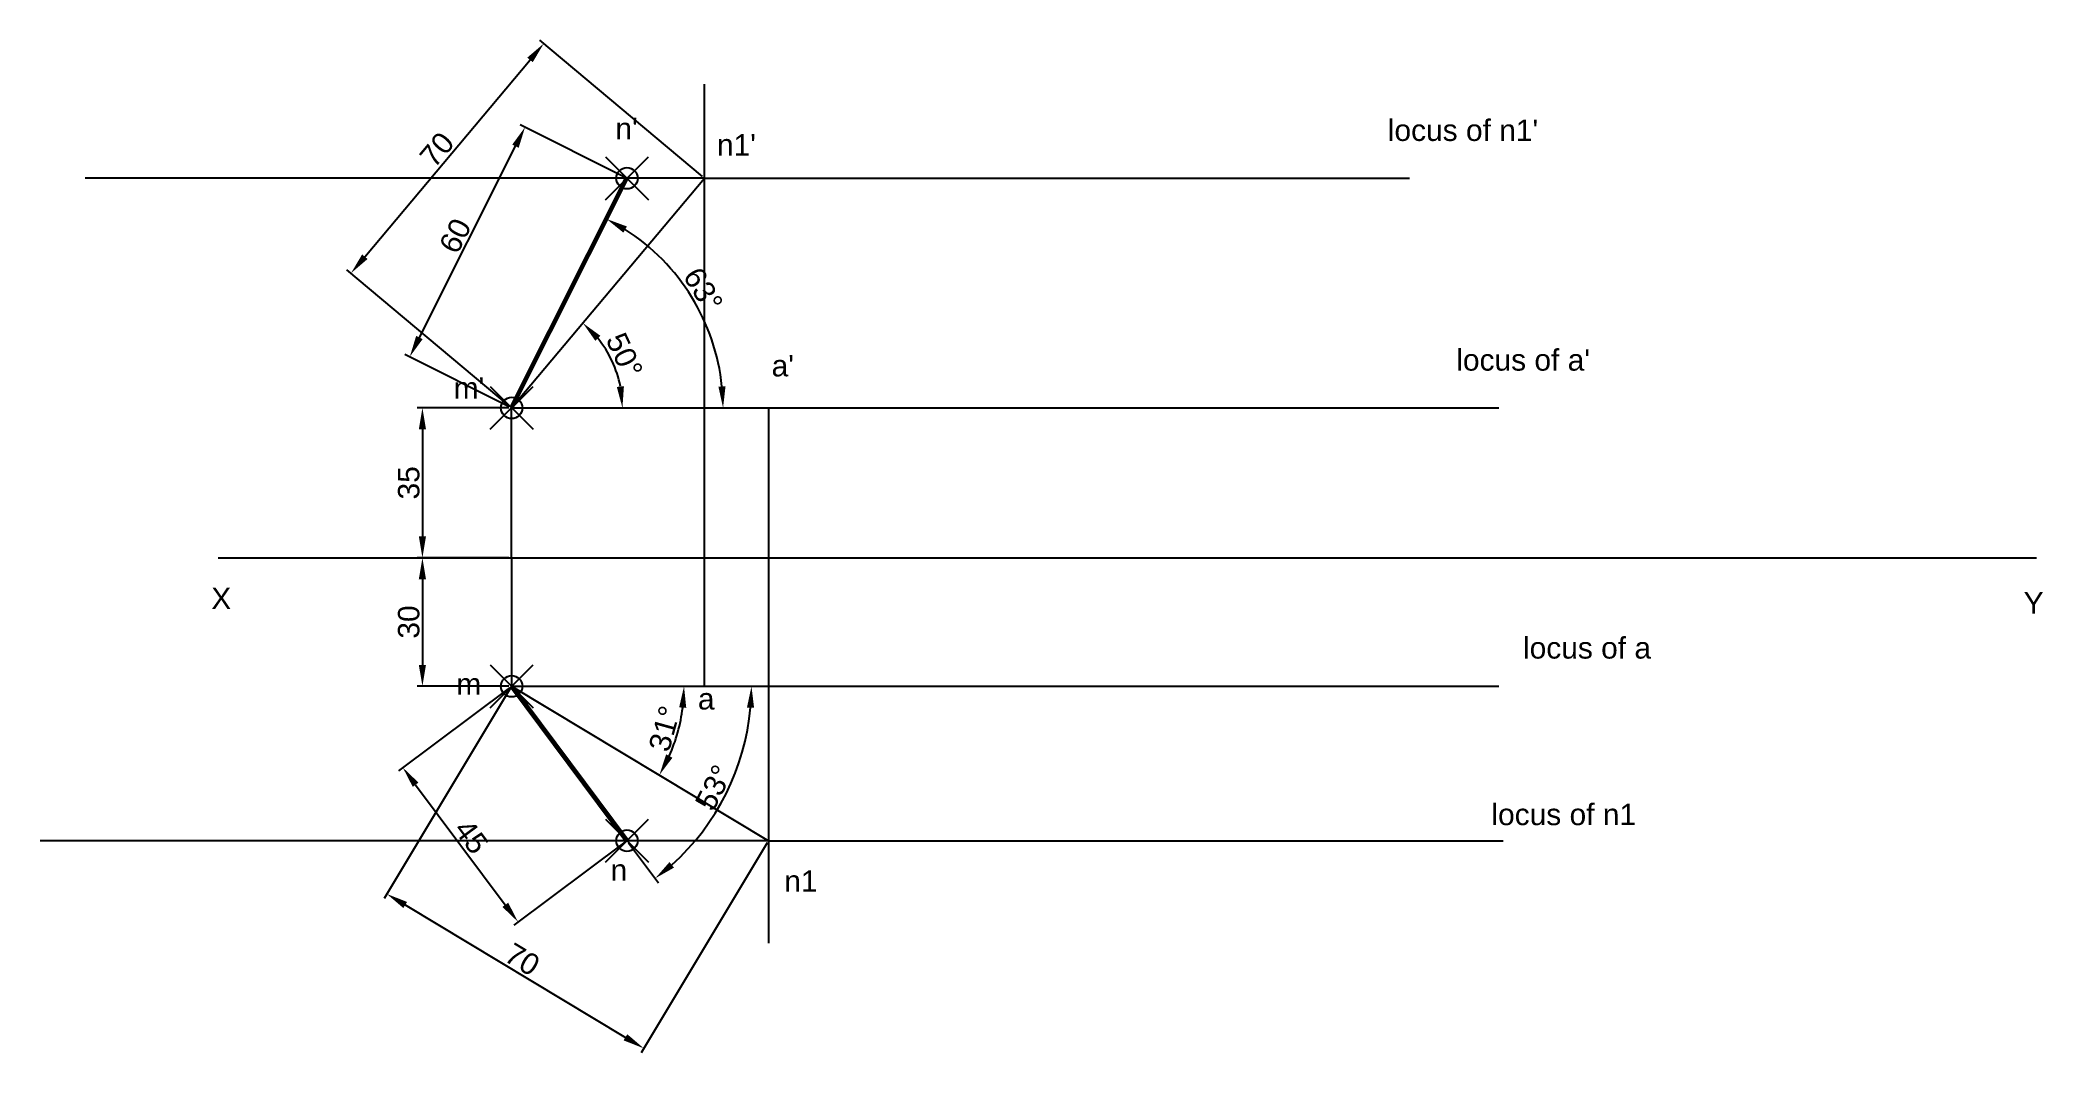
# Model space of a CAD drawing. Header units: millimetres. Extents: x 1807 to 2275, y 33 to 269.
import ezdxf

# ---------------------------------------------------------------- set-up
doc = ezdxf.new("R2010")
doc.units = ezdxf.units.MM
doc.header["$PDMODE"] = 35
doc.header["$PDSIZE"] = 5
doc.styles.get("Standard").update_dxf_attribs({"font": 'arial.ttf'})
doc.dimstyles.new('ISO-25', dxfattribs={"dimtxt": 5, "dimasz": 5, "dimexe": 1.25, "dimexo": 0.625, "dimtad": 1, "dimtxsty": 'Standard', "dimcen": 2.5, "dimadec": 0, "dimazin": 0, "dimtfac": 1, "dimtmove": 0, "dimatfit": 3, "dimfxl": 1, "dimarcsym": 0})

# ---------------------------------------------------------------- blocks, each defined once
blk = doc.blocks.new('*D31')
at = {"color": 0, "lineweight": -2, "transparency": 16777216}
for p, q in [((1916.45, 183.32), (1894.99, 183.32)), ((1896.24, 178.32), (1896.24, 153.32)), ((1916.45, 148.32), (1894.99, 148.32))]:
    blk.add_line(p, q, dxfattribs=at)
at = {"color": 0, "transparency": 16777216}
for points in [[(1895.4, 178.32), (1897.07, 178.32), (1896.24, 183.32)], [(1895.4, 153.32), (1897.07, 153.32), (1896.24, 148.32)]]:
    blk.add_solid(points, dxfattribs=at)
at = {"layer": 'Defpoints', "color": 0, "transparency": 16777216}
for p in [(1917.08, 183.32), (1896.24, 148.32), (1917.08, 148.32)]:
    blk.add_point(p, dxfattribs=at)
at = {"color": 0, "transparency": 16777216, "insert": (1893.06, 165.82), "char_height": 5, "attachment_point": 5, "rotation": 90}
blk.add_mtext('35', dxfattribs=at)
blk = doc.blocks.new('*D32')
at = {"color": 0, "lineweight": -2, "transparency": 16777216}
for p, q in [((1916.45, 148.32), (1894.99, 148.32)), ((1896.24, 143.32), (1896.24, 123.32)), ((1916.45, 118.32), (1894.99, 118.32))]:
    blk.add_line(p, q, dxfattribs=at)
at = {"color": 0, "transparency": 16777216}
for points in [[(1895.4, 143.32), (1897.07, 143.32), (1896.24, 148.32)], [(1895.4, 123.32), (1897.07, 123.32), (1896.24, 118.32)]]:
    blk.add_solid(points, dxfattribs=at)
at = {"layer": 'Defpoints', "color": 0, "transparency": 16777216}
for p in [(1917.08, 148.32), (1896.24, 118.32), (1917.08, 118.32)]:
    blk.add_point(p, dxfattribs=at)
at = {"color": 0, "transparency": 16777216, "insert": (1893.06, 133.32), "char_height": 5, "attachment_point": 5, "rotation": 90}
blk.add_mtext('30', dxfattribs=at)
blk = doc.blocks.new('*D33')
at = {"color": 0, "lineweight": -2, "transparency": 16777216}
for p, q in [((1943.44, 237.22), (1919.09, 249.44)), ((1895.53, 199.73), (1917.97, 244.41)), ((1916.52, 183.6), (1892.17, 195.82))]:
    blk.add_line(p, q, dxfattribs=at)
at = {"color": 0, "transparency": 16777216}
for points in [[(1917.22, 244.79), (1918.71, 244.04), (1920.21, 248.88)], [(1894.78, 200.11), (1896.27, 199.36), (1893.29, 195.26)]]:
    blk.add_solid(points, dxfattribs=at)
at = {"layer": 'Defpoints', "color": 0, "transparency": 16777216}
for p in [(1920.21, 248.88), (1944, 236.94), (1917.08, 183.32)]:
    blk.add_point(p, dxfattribs=at)
at = {"color": 0, "transparency": 16777216, "insert": (1903.91, 223.5), "char_height": 5, "attachment_point": 5, "rotation": 63.3356}
blk.add_mtext('60', dxfattribs=at)
blk = doc.blocks.new('*D34')
at = {"color": 0, "lineweight": -2, "transparency": 16777216}
for p, q in [((1961.6, 237.34), (1923.62, 269.21)), ((1882.79, 218.61), (1921.37, 264.57)), ((1916.6, 183.72), (1878.62, 215.59))]:
    blk.add_line(p, q, dxfattribs=at)
at = {"color": 0, "transparency": 16777216}
for points in [[(1920.73, 265.11), (1922, 264.04), (1924.58, 268.4)], [(1882.16, 219.15), (1883.43, 218.08), (1879.58, 214.79)]]:
    blk.add_solid(points, dxfattribs=at)
at = {"layer": 'Defpoints', "color": 0, "transparency": 16777216}
for p in [(1924.58, 268.4), (1962.08, 236.94), (1917.08, 183.32)]:
    blk.add_point(p, dxfattribs=at)
at = {"color": 0, "transparency": 16777216, "insert": (1899.65, 243.64), "char_height": 5, "attachment_point": 5, "rotation": 49.9948}
blk.add_mtext('70', dxfattribs=at)
blk = doc.blocks.new('*D35')
at = {"color": 0, "lineweight": -2, "transparency": 16777216}
for p, q in [((1916.57, 117.94), (1890.65, 98.59)), ((1894.65, 95.33), (1915.59, 67.28)), ((1943.5, 81.89), (1917.58, 62.53))]:
    blk.add_line(p, q, dxfattribs=at)
at = {"color": 0, "transparency": 16777216}
for points in [[(1895.31, 95.83), (1893.98, 94.83), (1891.66, 99.33)], [(1916.26, 67.78), (1914.92, 66.79), (1918.58, 63.28)]]:
    blk.add_solid(points, dxfattribs=at)
at = {"layer": 'Defpoints', "color": 0, "transparency": 16777216}
for p in [(1917.08, 118.32), (1944, 82.26), (1918.58, 63.28)]:
    blk.add_point(p, dxfattribs=at)
at = {"color": 0, "transparency": 16777216, "insert": (1907.66, 83.2), "char_height": 5, "attachment_point": 5, "rotation": 306.7519}
blk.add_mtext('45', dxfattribs=at)
blk = doc.blocks.new('*D36')
at = {"color": 0, "lineweight": -2, "transparency": 16777216}
for p, q in [((1916.75, 117.78), (1887.29, 68.75)), ((1976.75, 81.73), (1947.29, 32.7)), ((1892.22, 67.25), (1943.65, 36.34))]:
    blk.add_line(p, q, dxfattribs=at)
at = {"color": 0, "transparency": 16777216}
for points in [[(1892.65, 67.96), (1891.79, 66.53), (1887.93, 69.82)], [(1944.08, 37.06), (1943.22, 35.63), (1947.93, 33.77)]]:
    blk.add_solid(points, dxfattribs=at)
at = {"layer": 'Defpoints', "color": 0, "transparency": 16777216}
for p in [(1917.08, 118.32), (1977.08, 82.26), (1947.93, 33.77)]:
    blk.add_point(p, dxfattribs=at)
at = {"color": 0, "transparency": 16777216, "insert": (1919.57, 54.52), "char_height": 5, "attachment_point": 5, "rotation": 328.9973}
blk.add_mtext('70', dxfattribs=at)
blk = doc.blocks.new('*D37')
at = {"color": 0, "lineweight": -2, "transparency": 16777216}
blk.add_arc((1917.08, 183.32), 25.87, 11.0921, 38.9027, dxfattribs=at)
at = {"color": 0, "transparency": 16777216}
for points in [[(1936.61, 198.98), (1937.8, 200.15), (1933.7, 203.13)], [(1943.29, 188.37), (1941.63, 188.21), (1942.94, 183.32)]]:
    blk.add_solid(points, dxfattribs=at)
at = {"layer": 'Defpoints', "color": 0, "transparency": 16777216}
for p in [(1962.08, 236.94), (1941.86, 190.73), (1917.08, 183.32), (1917.08, 183.32), (1977.08, 183.32)]:
    blk.add_point(p, dxfattribs=at)
at = {"color": 0, "transparency": 16777216, "insert": (1943.4, 195.59), "char_height": 5, "attachment_point": 5, "rotation": 294.9974}
blk.add_mtext('50°', dxfattribs=at)
blk = doc.blocks.new('*D38')
at = {"color": 0, "lineweight": -2, "transparency": 16777216}
blk.add_arc((1917.08, 183.32), 49.36, 5.8064, 57.5292, dxfattribs=at)
at = {"color": 0, "transparency": 16777216}
for points in [[(1943.16, 224.24), (1943.99, 225.68), (1939.23, 227.43)], [(1967.01, 188.35), (1965.35, 188.27), (1966.44, 183.32)]]:
    blk.add_solid(points, dxfattribs=at)
at = {"layer": 'Defpoints', "color": 0, "transparency": 16777216}
for p in [(1944, 236.94), (1963.12, 201.1), (1917.08, 183.32), (1917.08, 183.32), (1977.08, 183.32)]:
    blk.add_point(p, dxfattribs=at)
at = {"color": 0, "transparency": 16777216, "insert": (1961.79, 210.9), "char_height": 5, "attachment_point": 5, "rotation": 301.6678}
blk.add_mtext('63°', dxfattribs=at)
blk = doc.blocks.new('*D39')
at = {"color": 0, "lineweight": -2, "transparency": 16777216}
blk.add_arc((1917.08, 118.32), 40.25, 336.1199, 352.8774, dxfattribs=at)
at = {"color": 0, "transparency": 16777216}
for points in [[(1956.18, 113.38), (1957.84, 113.27), (1957.32, 118.32)], [(1954.62, 101.64), (1953.14, 102.41), (1951.57, 97.59)]]:
    blk.add_solid(points, dxfattribs=at)
at = {"layer": 'Defpoints', "color": 0, "transparency": 16777216}
for p in [(1917.08, 118.32), (1917.08, 118.32), (1962.08, 118.32), (1954.73, 104.11), (1977.08, 82.26)]:
    blk.add_point(p, dxfattribs=at)
at = {"color": 0, "transparency": 16777216, "insert": (1952.79, 108.41), "char_height": 5, "attachment_point": 5, "rotation": 74.4986}
blk.add_mtext('31°', dxfattribs=at)
blk = doc.blocks.new('*D40')
at = {"color": 0, "lineweight": -2, "transparency": 16777216}
blk.add_line((1944.38, 81.76), (1951.33, 72.45), dxfattribs=at)
blk.add_arc((1917.08, 118.32), 56, 311.8697, 354.8823, dxfattribs=at)
at = {"color": 0, "transparency": 16777216}
for points in [[(1972.02, 113.36), (1973.68, 113.28), (1973.07, 118.32)], [(1954.98, 75.97), (1953.92, 77.26), (1950.58, 73.45)]]:
    blk.add_solid(points, dxfattribs=at)
at = {"layer": 'Defpoints', "color": 0, "transparency": 16777216}
for p in [(1917.08, 118.32), (1917.08, 118.32), (2147.57, 118.32), (1962.66, 85.8), (1944, 82.26)]:
    blk.add_point(p, dxfattribs=at)
at = {"color": 0, "transparency": 16777216, "insert": (1964.29, 94.65), "char_height": 5, "attachment_point": 5, "rotation": 63.376}
blk.add_mtext('53°', dxfattribs=at)

msp = doc.modelspace()

# ---------------------------------------------------------------- linework, layer by layer
for p, q in [((1962.075, 118.317), (1962.075, 258.898)), ((1962.075, 236.936), (1817.489, 236.936)), ((1917.075, 183.317), (1962.075, 236.936)), ((1962.075, 236.936), (2126.734, 236.936)), ((1917.075, 148.317), (1917.075, 183.317)), ((1917.075, 183.317), (2147.566, 183.317)), ((1917.075, 183.317), (1977.075, 183.317)), ((1977.075, 183.317), (1977.075, 58.306)), ((1848.538, 148.317), (2273.087, 148.317)), ((1917.075, 148.317), (1917.075, 118.317)), ((1917.075, 118.317), (2147.566, 118.317)), ((1917.075, 118.317), (1962.075, 118.317)), ((1917.075, 118.317), (1977.075, 82.261)), ((1977.075, 82.261), (1806.962, 82.261)), ((1977.075, 82.261), (2148.588, 82.261))]:
    msp.add_line(p, q)
at = {"color": 240, "lineweight": 60, "true_color": 0xed1f24}
for p, q in [((1917.075, 183.317), (1944.001, 236.936)), ((1917.075, 118.317), (1944.001, 82.261))]:
    msp.add_line(p, q, dxfattribs=at)
for p in [(1944.001, 236.936), (1917.075, 183.317), (1917.075, 118.317), (1944.001, 82.261)]:
    msp.add_point(p)

# ---------------------------------------------------------------- texts
for s, p in [("n'", (1941.296, 246.053)), ("locus of n1'", (2121.649, 245.649)), ("n1'", (1965.008, 242.246)), ("locus of a'", (2137.634, 192.018)), ("a'", (1977.77, 190.673)), ("m'", (1903.528, 185.459)), ('X', (1846.934, 136.334)), ('Y', (2270.11, 135.3)), ('locus of a', (2153.216, 124.781)), ('m', (1904.157, 116.352)), ('a', (1960.555, 112.888)), ('locus of n1', (2145.838, 85.888)), ('n', (1940.165, 72.891)), ('n1', (1980.728, 70.331))]:
    msp.add_text(s, height=5).set_placement(p)

# ---------------------------------------------------------------- dimensions: what is measured, and where the dimension line sits
for p1, p2, distance, picture, middle in [((1917.075, 183.317), (1962.075, 236.936), 48.951, '*D34', (1899.646, 243.637)), ((1917.075, 183.317), (1944.001, 236.936), 26.621, '*D33', (1903.908, 223.499)), ((1917.075, 118.317), (1977.075, 82.261), -56.576, '*D36', (1919.571, 54.519)), ((1917.075, 118.317), (1944.001, 82.261), -31.726, '*D35', (1907.656, 83.201))]:
    dim = msp.add_aligned_dim(p1=p1, p2=p2, distance=distance, dimstyle='ISO-25')
    dim.commit()
    dim.dimension.update_dxf_attribs({"geometry": picture, "text_midpoint": middle})
for base, line1, line2, picture, middle in [((1941.857, 190.735), ((1917.075, 183.317), (1977.075, 183.317)), ((1917.075, 183.317), (1962.075, 236.936)), '*D37', (1943.4, 195.591)), ((1963.122, 201.096), ((1917.075, 183.317), (1977.075, 183.317)), ((1917.075, 183.317), (1944.001, 236.936)), '*D38', (1961.792, 210.9)), ((1954.732, 104.111), ((1917.075, 118.317), (1962.075, 118.317)), ((1917.075, 118.317), (1977.075, 82.261)), '*D39', (1952.795, 108.41)), ((1962.664, 85.8), ((1917.075, 118.317), (2147.566, 118.317)), ((1917.075, 118.317), (1944.001, 82.261)), '*D40', (1964.292, 94.648))]:
    dim = msp.add_angular_dim_2l(base=base, line1=line1, line2=line2, dimstyle='ISO-25')
    dim.commit()
    dim.dimension.update_dxf_attribs({"geometry": picture, "text_midpoint": middle})
for base, p1, p2, picture, middle in [((1896.236, 148.317), (1917.075, 183.317), (1917.075, 148.317), '*D31', (1893.056, 165.817)), ((1896.236, 118.317), (1917.075, 148.317), (1917.075, 118.317), '*D32', (1893.056, 133.317))]:
    dim = msp.add_linear_dim(base=base, p1=p1, p2=p2, angle=90, dimstyle='ISO-25')
    dim.commit()
    dim.dimension.update_dxf_attribs({"geometry": picture, "text_midpoint": middle})

doc.saveas('drawing.dxf')
